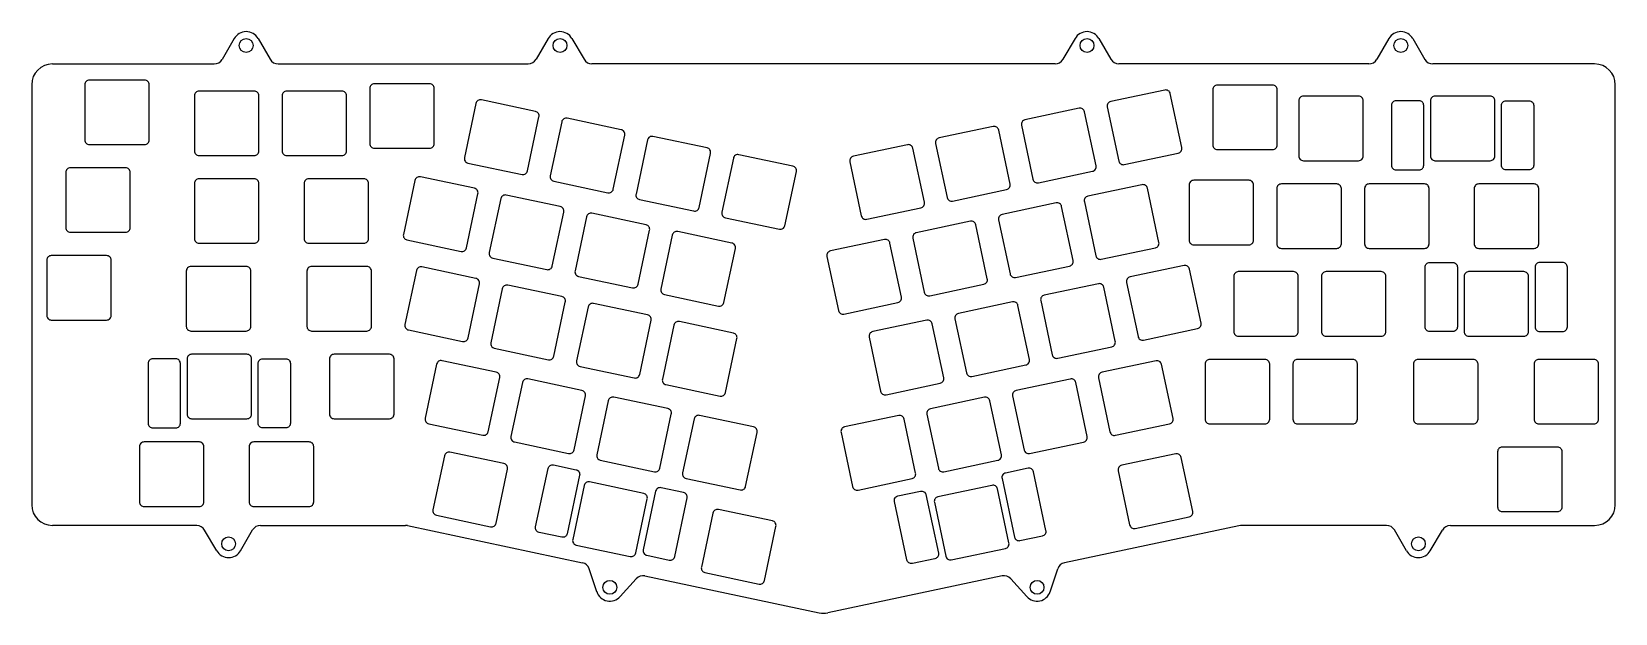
# Model space of a CAD drawing. Header units: inches. Extents: x 16 to 360, y 13 to 140.
import ezdxf

# ---------------------------------------------------------------- set-up
doc = ezdxf.new("R2010")
doc.units = ezdxf.units.IN
doc.header["$MEASUREMENT"] = 0

# ---------------------------------------------------------------- blocks, each defined once
blk = doc.blocks.new('Simple Switch Hole')
at = {"linetype": 'Continuous'}
blk.add_lwpolyline([(-6, -7), (6, -7, 0.414214), (7, -6), (7, 6, 0.414214), (6, 7), (-6, 7, 0.414214), (-7, 6), (-7, -6, 0.414214)], format="xyb", close=True, dxfattribs=at)
blk = doc.blocks.new('Stabilizer Hole')
at = {"linetype": 'Continuous'}
for points in [[(-6, -7), (6, -7, 0.414214), (7, -6), (7, 6, 0.414214), (6, 7), (-6, 7, 0.414214), (-7, 6), (-7, -6, 0.414214)], [(-14.44, -9), (-9.44, -9, 0.414214), (-8.44, -8), (-8.44, 5, 0.414214), (-9.44, 6), (-14.44, 6, 0.414214), (-15.44, 5), (-15.44, -8, 0.414214)], [(14.44, -9), (9.44, -9, -0.414214), (8.44, -8), (8.44, 5, -0.414214), (9.44, 6), (14.44, 6, -0.414214), (15.44, 5), (15.44, -8, -0.414214)]]:
    blk.add_lwpolyline(points, format="xyb", close=True, dxfattribs=at)

msp = doc.modelspace()

# ---------------------------------------------------------------- linework, layer by layer
at = {"linetype": 'Continuous'}
for p, q in [((60.29, 138.18), (57.68, 133.66)), ((65.48, 138.19), (68.1, 133.68)), ((128.44, 138.18), (125.84, 133.68)), ((133.63, 138.19), (136.25, 133.68)), ((242.89, 138.19), (240.26, 133.68)), ((248.08, 138.18), (250.67, 133.68)), ((311.04, 138.19), (308.42, 133.68)), ((316.23, 138.18), (318.84, 133.66)), ((20.81, 132.66), (55.95, 132.66)), ((69.83, 132.68), (124.11, 132.68)), ((238.54, 132.68), (137.98, 132.68)), ((306.69, 132.68), (252.41, 132.68)), ((355.71, 132.66), (320.57, 132.66)), ((16.31, 128.16), (16.31, 36.95)), ((360.21, 36.95), (360.21, 128.16)), ((52.14, 32.44), (20.81, 32.45)), ((56.49, 26.94), (53.86, 31.44)), ((61.68, 26.95), (64.28, 31.46)), ((66.02, 32.46), (97.51, 32.45)), ((97.92, 32.4), (135.91, 24.35)), ((278.44, 32.37), (240.61, 24.35)), ((310.5, 32.46), (279.17, 32.45)), ((314.84, 26.95), (312.23, 31.46)), ((320.03, 26.94), (322.65, 31.44)), ((324.38, 32.44), (355.71, 32.45)), ((139.02, 18.06), (137.39, 23.02)), ((144.1, 16.99), (147.59, 20.87)), ((149.49, 21.48), (187.33, 13.46)), ((227.03, 21.48), (189.19, 13.46)), ((232.42, 16.99), (228.93, 20.87)), ((237.49, 18.06), (239.12, 23.02))]:
    msp.add_line(p, q, dxfattribs=at)
for centre in [(62.88, 136.68), (131.04, 136.68), (245.48, 136.68), (313.63, 136.68), (59.08, 28.45), (317.44, 28.45), (141.87, 19), (234.64, 19)]:
    msp.add_circle(centre, 1.5, dxfattribs=at)
for centre, radius, start, end in [((62.88, 136.68), 3, 30.1994, 150), ((131.04, 136.68), 3, 30.1994, 150), ((245.48, 136.68), 3, 30, 149.8006), ((313.63, 136.68), 3, 30, 149.8006), ((20.81, 128.16), 4.5, 90, 180), ((55.95, 134.66), 2, 270, 330), ((69.83, 134.68), 2, 210.1994, 270), ((124.11, 134.68), 2, 270, 330), ((137.98, 134.68), 2, 210.1994, 270), ((238.54, 134.68), 2, 270, 329.8006), ((252.41, 134.68), 2, 210, 270), ((306.69, 134.68), 2, 270, 329.8006), ((320.57, 134.66), 2, 210, 270), ((355.71, 128.16), 4.5, 0, 90), ((20.81, 36.95), 4.5, 180, 270), ((355.71, 36.95), 4.5, 270, 0), ((52.14, 30.44), 2, 30.1994, 89.9874), ((66.02, 30.46), 2, 89.9771, 150), ((97.51, 30.45), 2, 78.0344, 89.9771), ((279.17, 28.95), 3.5, 90, 101.9656), ((310.5, 30.46), 2, 30, 90.0229), ((324.38, 30.44), 2, 90.0126, 149.8006), ((59.08, 28.45), 3, 210.1994, 330), ((135.49, 22.4), 2, 18.1994, 78.0344), ((241.02, 22.4), 2, 101.9656, 161.8006), ((317.44, 28.45), 3, 210, 329.8006), ((149.08, 19.53), 2, 78.0206, 138), ((227.44, 19.53), 2, 42, 101.9794), ((141.87, 19), 3, 198.1994, 318), ((234.64, 19), 3, 222, 341.8006), ((188.26, 17.86), 4.5, 258.0344, 281.9657)]:
    msp.add_arc(centre, radius, start, end, dxfattribs=at)

# ---------------------------------------------------------------- block references
for name, p in [('Simple Switch Hole', (34.83, 122.15)), ('Simple Switch Hole', (96.74, 121.36)), ('Simple Switch Hole', (279.8, 121.07)), ('Simple Switch Hole', (58.64, 119.77)), ('Simple Switch Hole', (77.69, 119.77)), ('Simple Switch Hole', (298.47, 118.66)), ('Stabilizer Hole', (327.04, 118.66)), ('Simple Switch Hole', (30.7, 103.1)), ('Simple Switch Hole', (58.64, 100.72)), ('Simple Switch Hole', (82.45, 100.72)), ('Simple Switch Hole', (274.66, 100.4)), ('Simple Switch Hole', (293.71, 99.61)), ('Simple Switch Hole', (312.76, 99.61)), ('Simple Switch Hole', (336.57, 99.61)), ('Simple Switch Hole', (26.57, 84.05)), ('Simple Switch Hole', (56.89, 81.67)), ('Simple Switch Hole', (83.09, 81.67)), ('Simple Switch Hole', (284.34, 80.56)), ('Simple Switch Hole', (303.39, 80.56)), ('Stabilizer Hole', (57.05, 62.62)), ('Simple Switch Hole', (88, 62.62)), ('Simple Switch Hole', (278.15, 61.51)), ('Simple Switch Hole', (297.2, 61.51)), ('Simple Switch Hole', (323.39, 61.51)), ('Simple Switch Hole', (349.59, 61.51)), ('Simple Switch Hole', (46.73, 43.57)), ('Simple Switch Hole', (70.55, 43.57)), ('Simple Switch Hole', (341.65, 42.46))]:
    msp.add_blockref(name, p, dxfattribs=at)
for name, p, rotation in [('Simple Switch Hole', (118.38, 116.75), 348), ('Simple Switch Hole', (257.97, 118.91), 11.99999999999995), ('Simple Switch Hole', (137.01, 112.79), 348), ('Simple Switch Hole', (239.34, 114.95), 11.99999999999995), ('Simple Switch Hole', (155.64, 108.83), 348), ('Simple Switch Hole', (220.7, 110.99), 11.99999999999995), ('Simple Switch Hole', (202.07, 107.03), 11.99999999999995), ('Simple Switch Hole', (174.28, 104.87), 348), ('Simple Switch Hole', (105.13, 100.06), 348), ('Simple Switch Hole', (253, 98.34), 11.99999999999995), ('Simple Switch Hole', (123.77, 96.1), 348), ('Simple Switch Hole', (142.4, 92.14), 348), ('Simple Switch Hole', (234.37, 94.38), 11.99999999999995), ('Simple Switch Hole', (161.03, 88.18), 348), ('Simple Switch Hole', (215.74, 90.42), 11.99999999999995), ('Simple Switch Hole', (197.1, 86.45), 11.99999999999995), ('Stabilizer Hole', (334.35, 80.56), 180), ('Simple Switch Hole', (105.47, 80.5), 348), ('Simple Switch Hole', (262.16, 80.81), 11.99999999999995), ('Simple Switch Hole', (124.1, 76.54), 348), ('Simple Switch Hole', (243.53, 76.85), 11.99999999999995), ('Simple Switch Hole', (142.74, 72.58), 348), ('Simple Switch Hole', (224.89, 72.89), 11.99999999999995), ('Simple Switch Hole', (161.37, 68.62), 348), ('Simple Switch Hole', (206.26, 68.93), 11.99999999999995), ('Simple Switch Hole', (109.85, 60.13), 348), ('Simple Switch Hole', (256.07, 60.11), 11.99999999999995), ('Simple Switch Hole', (128.49, 56.17), 348), ('Simple Switch Hole', (237.43, 56.15), 11.99999999999995), ('Simple Switch Hole', (147.12, 52.21), 348), ('Simple Switch Hole', (218.8, 52.19), 11.99999999999995), ('Simple Switch Hole', (165.75, 48.25), 348), ('Simple Switch Hole', (200.17, 48.23), 11.99999999999995), ('Simple Switch Hole', (111.55, 40.27), 348), ('Simple Switch Hole', (260.34, 39.91), 11.99999999999995), ('Stabilizer Hole', (141.89, 33.79), 168), ('Stabilizer Hole', (220.43, 33.06), 191.9999999999999), ('Simple Switch Hole', (141.89, 33.79), 348), ('Simple Switch Hole', (169.84, 27.82), 348)]:
    msp.add_blockref(name, p, dxfattribs=dict(at, rotation=rotation))

doc.saveas('drawing.dxf')
